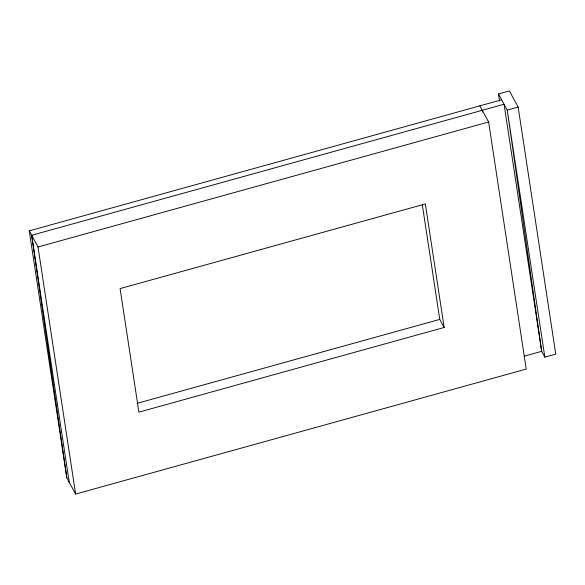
<?xml version="1.0" encoding="UTF-8"?>
<svg xmlns="http://www.w3.org/2000/svg" width="585" height="585" viewBox="0 0 585 585"><rect width="100%" height="100%" fill="white"/><g stroke="black" fill="none" stroke-linecap="round" stroke-linejoin="round"><path stroke-width="0.88" d="M499.575 101.176L498.478 93.958L509.381 90.938L518.149 107.077L555.75 354.152L544.847 357.179L541.673 351.322L504.065 104.254L31.663 235.287L66.851 477.923L75.619 494.062L526.222 369.077L488.621 122.002L479.854 105.863M66.851 477.923L29.25 230.848L501.659 99.808M518.149 107.077L507.246 110.104L498.478 93.958M29.25 230.848L38.018 246.994L488.621 122.002M137.153 403.336L439.759 319.395L444.147 327.468L138.894 412.14L120.093 288.602L425.339 203.931L444.147 327.468M524.226 356.163L541.673 351.322L507.246 110.104L544.847 357.179M482.267 110.302L482.537 112.101M422.333 204.874L439.759 319.395M38.018 246.994L75.619 494.062M31.663 235.287L69.264 482.362"/></g></svg>
